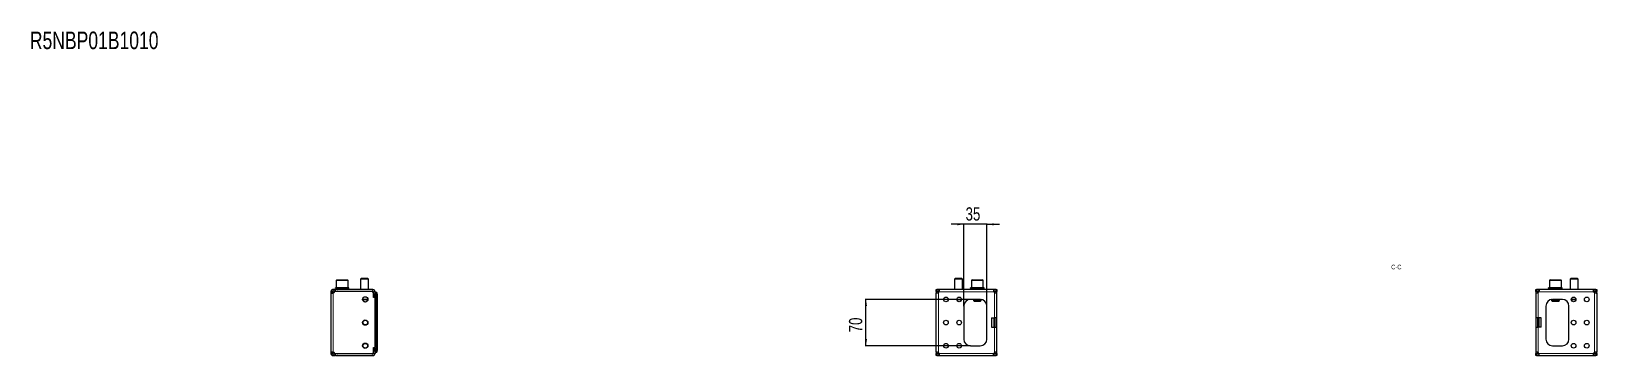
# Model space of a CAD drawing. Header units: millimetres. Extents: x -99 to 4861, y -1371 to 657.
# Drawn here: x 2491 to 4861, y 166 to 657 of the extents above; entities that cross this region are included whole.
import ezdxf

# ---------------------------------------------------------------- set-up
doc = ezdxf.new("R2010")
doc.units = ezdxf.units.MM
doc.layers.add('FORMAT', color=7, linetype='Continuous')
doc.styles.add('SLDTEXTSTYLE0', font='TXT', dxfattribs={"width": 0.75})
doc.dimstyles.new('SLDDIMSTYLE0', dxfattribs={"dimtxt": 20, "dimasz": 10, "dimexe": 0, "dimexo": 0.0625, "dimgap": 5, "dimtad": 2, "dimdec": 1, "dimrnd": 1e-09, "dimzin": 12, "dimdsep": 46, "dimtxsty": 'SLDTEXTSTYLE0', "dimsah": 1, "dimcen": 0.09, "dimadec": 0, "dimazin": 3, "dimtfac": 1, "dimtofl": 0, "dimtmove": 0, "dimatfit": 3, "dimfxl": 0, "dimfrac": 2, "dimtolj": 1, "dimtzin": 12, "dimarcsym": 0})
doc.dimstyles.new('SLDDIMSTYLE1', dxfattribs={"dimtxt": 20, "dimasz": 10, "dimexe": 0, "dimexo": 0.0625, "dimgap": 5, "dimtad": 2, "dimdec": 1, "dimrnd": 1e-09, "dimzin": 12, "dimdsep": 46, "dimtxsty": 'SLDTEXTSTYLE0', "dimsah": 1, "dimcen": 0.09, "dimadec": 0, "dimazin": 3, "dimtfac": 1, "dimtmove": 0, "dimatfit": 0, "dimfxl": 0, "dimfrac": 2, "dimtolj": 1, "dimtzin": 12, "dimarcsym": 0})

# ---------------------------------------------------------------- blocks, each defined once
blk = doc.blocks.new('_D_9')
at = {"layer": 'FORMAT'}
for p, q in [((3902.8, 365), (3883.5, 365)), ((3902.8, 241.5), (3902.8, 366)), ((3937.8, 365), (3902.8, 365)), ((3937.8, 241.5), (3937.8, 366)), ((3937.8, 365), (3957, 365))]:
    blk.add_line(p, q, dxfattribs=at)
for points in [[(3902.8, 365), (3892.8, 366.5), (3892.8, 363.4)], [(3937.8, 365), (3947.8, 363.4), (3947.8, 366.5)]]:
    blk.add_solid(points, dxfattribs=at)
at = {"layer": 'FORMAT', "insert": (3905.5, 390.7), "char_height": 20, "attachment_point": 1, "style": 'SLDTEXTSTYLE0'}
blk.add_mtext('35', dxfattribs=at)
blk = doc.blocks.new('_D_10')
at = {"layer": 'FORMAT'}
for p, q in [((3912.7, 251.5), (3753.7, 251.5)), ((3754.7, 181.5), (3754.7, 251.5)), ((3912.7, 181.5), (3753.7, 181.5))]:
    blk.add_line(p, q, dxfattribs=at)
for points in [[(3754.7, 251.5), (3753.2, 241.5), (3756.3, 241.5)], [(3754.7, 181.5), (3756.3, 191.5), (3753.2, 191.5)]]:
    blk.add_solid(points, dxfattribs=at)
at = {"layer": 'FORMAT', "insert": (3729, 201.7), "char_height": 20, "attachment_point": 1, "rotation": 90, "style": 'SLDTEXTSTYLE0'}
blk.add_mtext('70', dxfattribs=at)

msp = doc.modelspace()

# ---------------------------------------------------------------- linework, layer by layer
at = {"color": 7, "linetype": 'Continuous', "lineweight": 25}
for p, q in [((2944.82, 262.95), (2944.82, 261.73)), ((2947.32, 262.95), (2944.82, 262.95)), ((2944.82, 261.73), (2944.82, 171.18)), ((2947.32, 261.73), (2944.82, 261.73)), ((2947.32, 262.95), (2947.32, 261.73)), ((2948.32, 263.95), (2948.32, 266.45)), ((2950.73, 266.45), (2948.32, 266.45)), ((2950.73, 263.95), (2948.32, 263.95)), ((2950.72, 266.45), (2950.72, 263.95)), ((2950.72, 266.45), (2951.72, 266.45)), ((2951.72, 263.95), (2950.72, 263.95)), ((2951.57, 268.95), (2951.57, 267.95)), ((2951.57, 268.95), (2951.58, 268.95)), ((2951.57, 267.95), (2951.58, 267.95)), ((2951.58, 268.95), (2951.58, 268.7)), ((2952.37, 268.95), (2951.58, 268.95)), ((2951.58, 267.95), (2951.58, 268.2)), ((2952.37, 267.95), (2951.58, 267.95)), ((3008.32, 266.45), (2951.72, 266.45)), ((2951.72, 263.95), (3008.32, 263.95)), ((2951.75, 263.85), (3006.72, 263.85)), ((2952.37, 268.95), (2952.47, 268.95)), ((2952.37, 267.95), (2952.47, 267.95)), ((2952.47, 268.95), (2952.47, 268.7)), ((2954.61, 268.95), (2952.47, 268.95)), ((2952.47, 267.95), (2952.47, 268.2)), ((2954.61, 267.95), (2952.47, 267.95)), ((2952.82, 279.95), (2952.82, 268.95)), ((2953.82, 280.95), (2969.82, 280.95)), ((2954.61, 268.95), (2954.79, 268.95)), ((2954.61, 267.95), (2954.79, 267.95)), ((2954.79, 268.95), (2954.79, 268.7)), ((2957.95, 268.95), (2954.79, 268.95)), ((2954.79, 267.95), (2954.79, 268.2)), ((2957.95, 267.95), (2954.79, 267.95)), ((2955.82, 267.95), (2955.82, 266.45)), ((2957.95, 268.95), (2958.18, 268.95)), ((2957.95, 267.95), (2958.18, 267.95)), ((2958.18, 268.95), (2958.18, 268.7)), ((2961.87, 268.95), (2958.18, 268.95)), ((2958.18, 267.95), (2958.18, 268.2)), ((2961.87, 267.95), (2958.18, 267.95)), ((2961.87, 268.95), (2961.96, 268.95)), ((2961.87, 267.95), (2962.05, 267.95)), ((2962.05, 267.95), (2962.12, 267.95)), ((2962.09, 268.95), (2962.12, 268.95)), ((2962.12, 268.95), (2962.12, 268.7)), ((2965.79, 268.95), (2962.12, 268.95)), ((2962.12, 267.95), (2962.12, 268.2)), ((2965.79, 267.95), (2962.12, 267.95)), ((2965.79, 268.95), (2966.02, 268.95)), ((2965.79, 267.95), (2966.02, 267.95)), ((2966.02, 268.95), (2966.02, 268.7)), ((2969.11, 268.95), (2966.02, 268.95)), ((2966.02, 267.95), (2966.02, 268.2)), ((2969.11, 267.95), (2966.02, 267.95)), ((2967.82, 266.45), (2967.82, 267.95)), ((2969.11, 268.95), (2969.28, 268.95)), ((2969.11, 267.95), (2969.28, 267.95)), ((2969.28, 268.95), (2969.28, 268.7)), ((2971.31, 268.95), (2969.28, 268.95)), ((2969.28, 267.95), (2969.28, 268.2)), ((2971.31, 267.95), (2969.28, 267.95)), ((2970.82, 268.95), (2970.82, 279.95)), ((2971.31, 268.95), (2971.4, 268.95)), ((2971.31, 267.95), (2971.4, 267.95)), ((2971.4, 268.95), (2971.4, 268.7)), ((2972.07, 268.95), (2971.4, 268.95)), ((2971.4, 267.95), (2971.4, 268.2)), ((2972.07, 267.95), (2971.4, 267.95)), ((2972.07, 267.95), (2972.07, 268.95)), ((2985.57, 263.95), (2985.57, 263.85)), ((2985.86, 263.95), (2985.86, 263.85)), ((2987.55, 263.95), (2987.55, 263.85)), ((2990.9, 282.95), (2989.82, 281.88)), ((2989.82, 281.88), (2989.82, 266.45)), ((3001.82, 281.88), (2989.82, 281.88)), ((2990.5, 263.95), (2990.5, 263.85)), ((3000.75, 282.95), (2990.9, 282.95)), ((2994.26, 263.95), (2994.26, 263.85)), ((2998.25, 263.95), (2998.25, 263.85)), ((3001.82, 281.88), (3000.75, 282.95)), ((3001.82, 266.45), (3001.82, 281.88)), ((3001.88, 263.95), (3001.88, 263.85)), ((3004.58, 263.95), (3004.58, 263.85)), ((3005.95, 263.95), (3005.95, 263.85)), ((3006.07, 263.85), (3006.07, 263.95)), ((3009.22, 254.35), (3009.22, 261.35)), ((3009.32, 262.95), (3009.32, 255)), ((3011.82, 262.95), (3011.82, 255)), ((3011.82, 262.7), (3012.02, 262.7)), ((3012.02, 262.7), (3013.71, 262.25)), ((3014.82, 259.35), (3014.82, 260.8)), ((3860.75, 263.95), (3860.75, 266.45)), ((3860.75, 266.45), (3861.86, 266.45)), ((3861.86, 263.95), (3860.75, 263.95)), ((3860.75, 263.95), (3860.75, 263.85)), ((3860.75, 263.85), (3863.25, 263.85)), ((3860.75, 263.24), (3860.75, 263.85)), ((3860.75, 263.24), (3860.75, 261.18)), ((3860.75, 171.73), (3860.75, 261.18)), ((3860.75, 261.18), (3861.85, 261.18)), ((3865.58, 266.45), (3861.86, 266.45)), ((3865.58, 263.95), (3861.86, 263.95)), ((3863.25, 263.85), (3863.25, 263.24)), ((3863.25, 263.24), (3863.25, 261.42)), ((3947.92, 266.45), (3865.58, 266.45)), ((3865.58, 266.45), (3865.58, 264.24)), ((3889.83, 282.95), (3888.75, 281.88)), ((3888.75, 281.88), (3888.75, 266.45)), ((3900.75, 281.88), (3888.75, 281.88)), ((3899.68, 282.95), (3889.83, 282.95)), ((3900.75, 281.88), (3899.68, 282.95)), ((3900.75, 266.45), (3900.75, 281.88)), ((3913, 268.95), (3913, 267.95)), ((3913, 268.95), (3913.01, 268.95)), ((3913, 267.95), (3913.01, 267.95)), ((3913.01, 268.95), (3913.01, 268.7)), ((3913.84, 268.95), (3913.01, 268.95)), ((3913.01, 267.95), (3913.01, 268.2)), ((3913.84, 267.95), (3913.01, 267.95)), ((3913.84, 268.95), (3913.94, 268.95)), ((3913.84, 267.95), (3913.94, 267.95)), ((3913.94, 268.95), (3913.94, 268.7)), ((3916.11, 268.95), (3913.94, 268.95)), ((3913.94, 267.95), (3913.94, 268.2)), ((3916.11, 267.95), (3913.94, 267.95)), ((3914.25, 279.95), (3914.25, 268.95)), ((3915.25, 280.95), (3923.64, 280.95)), ((3916.11, 268.95), (3916.29, 268.95)), ((3916.11, 267.95), (3916.29, 267.95)), ((3916.29, 268.95), (3916.29, 268.7)), ((3919.46, 268.95), (3916.29, 268.95)), ((3916.29, 267.95), (3916.29, 268.2)), ((3919.46, 267.95), (3916.29, 267.95)), ((3917.25, 267.95), (3917.25, 266.45)), ((3919.46, 268.95), (3919.69, 268.95)), ((3919.46, 267.95), (3919.69, 267.95)), ((3919.69, 268.95), (3919.69, 268.7)), ((3923.39, 268.95), (3919.69, 268.95)), ((3919.69, 267.95), (3919.69, 268.2)), ((3923.39, 267.95), (3919.69, 267.95)), ((3923.39, 268.95), (3923.69, 268.95)), ((3923.39, 268.95), (3923.47, 268.95)), ((3923.39, 267.95), (3923.55, 267.95)), ((3923.55, 267.95), (3923.64, 267.95)), ((3923.6, 268.95), (3923.64, 268.95)), ((3923.64, 280.95), (3931.25, 280.95)), ((3923.64, 268.95), (3923.64, 268.7)), ((3927.31, 268.95), (3923.64, 268.95)), ((3923.64, 267.95), (3923.64, 268.2)), ((3927.31, 267.95), (3923.64, 267.95)), ((3927.31, 268.95), (3927.53, 268.95)), ((3927.31, 267.95), (3927.53, 267.95)), ((3927.53, 268.95), (3927.53, 268.7)), ((3930.6, 268.95), (3927.53, 268.95)), ((3927.53, 267.95), (3927.53, 268.2)), ((3930.6, 267.95), (3927.53, 267.95)), ((3929.25, 266.45), (3929.25, 267.95)), ((3930.6, 268.95), (3930.77, 268.95)), ((3930.6, 267.95), (3930.77, 267.95)), ((3930.77, 268.95), (3930.77, 268.7)), ((3932.78, 268.95), (3930.77, 268.95)), ((3930.77, 267.95), (3930.77, 268.2)), ((3932.78, 267.95), (3930.77, 267.95)), ((3932.25, 268.95), (3932.25, 279.95)), ((3932.78, 268.95), (3932.87, 268.95)), ((3932.78, 267.95), (3932.87, 267.95)), ((3932.87, 268.95), (3932.87, 268.7)), ((3933.5, 268.95), (3932.87, 268.95)), ((3932.87, 267.95), (3932.87, 268.2)), ((3933.5, 267.95), (3932.87, 267.95)), ((3933.5, 267.95), (3933.5, 268.95)), ((3947.92, 266.45), (3947.92, 263.95)), ((3951.64, 266.45), (3947.92, 266.45)), ((3951.64, 263.95), (3947.92, 263.95)), ((3950.25, 263.85), (3952.75, 263.85)), ((3950.25, 263.24), (3950.25, 263.85)), ((3950.25, 261.41), (3950.25, 263.24)), ((3951.64, 266.45), (3952.75, 266.45)), ((3952.75, 263.95), (3951.64, 263.95)), ((3952.75, 266.45), (3952.75, 263.95)), ((3952.75, 263.85), (3952.75, 263.95)), ((3952.75, 263.85), (3952.75, 263.24)), ((3952.75, 261.18), (3952.75, 263.24)), ((3952.75, 223.45), (3952.75, 261.18)), ((4768.75, 263.95), (4768.75, 266.45)), ((4768.75, 266.45), (4769.86, 266.45)), ((4769.86, 263.95), (4768.75, 263.95)), ((4768.75, 263.95), (4768.75, 263.85)), ((4768.75, 263.85), (4771.25, 263.85)), ((4768.75, 263.24), (4768.75, 263.85)), ((4768.75, 263.24), (4768.75, 261.18)), ((4768.75, 261.18), (4769.85, 261.18)), ((4768.75, 261.18), (4768.75, 223.45)), ((4773.58, 266.45), (4769.86, 266.45)), ((4773.58, 263.95), (4769.86, 263.95)), ((4771.25, 263.85), (4771.25, 263.24)), ((4771.25, 263.24), (4771.25, 261.42)), ((4855.92, 266.45), (4773.58, 266.45)), ((4773.58, 266.45), (4773.58, 264.24)), ((4788, 268.95), (4788, 267.95)), ((4788, 268.95), (4788.01, 268.95)), ((4788, 267.95), (4788.01, 267.95)), ((4788.01, 268.95), (4788.01, 268.7)), ((4788.84, 268.95), (4788.01, 268.95)), ((4788.01, 267.95), (4788.01, 268.2)), ((4788.84, 267.95), (4788.01, 267.95)), ((4788.84, 268.95), (4788.94, 268.95)), ((4788.84, 267.95), (4788.94, 267.95)), ((4788.94, 268.95), (4788.94, 268.7)), ((4791.11, 268.95), (4788.94, 268.95)), ((4788.94, 267.95), (4788.94, 268.2)), ((4791.11, 267.95), (4788.94, 267.95)), ((4789.25, 279.95), (4789.25, 268.95)), ((4790.25, 280.95), (4798.59, 280.95)), ((4791.11, 268.95), (4791.29, 268.95)), ((4791.11, 267.95), (4791.29, 267.95)), ((4791.29, 268.95), (4791.29, 268.7)), ((4794.47, 268.95), (4791.29, 268.95)), ((4791.29, 267.95), (4791.29, 268.2)), ((4794.47, 267.95), (4791.29, 267.95)), ((4792.25, 267.95), (4792.25, 266.45)), ((4794.47, 268.95), (4794.7, 268.95)), ((4794.47, 267.95), (4794.7, 267.95)), ((4794.7, 268.95), (4794.7, 268.7)), ((4798.4, 268.95), (4794.7, 268.95)), ((4794.7, 267.95), (4794.7, 268.2)), ((4798.4, 267.95), (4794.7, 267.95)), ((4798.4, 268.95), (4798.64, 268.95)), ((4798.4, 268.95), (4798.47, 268.95)), ((4798.4, 267.95), (4798.55, 267.95)), ((4798.55, 267.95), (4798.65, 267.95)), ((4798.59, 280.95), (4806.25, 280.95)), ((4798.6, 268.95), (4798.65, 268.95)), ((4798.65, 268.95), (4798.65, 268.7)), ((4802.31, 268.95), (4798.65, 268.95)), ((4798.65, 267.95), (4798.65, 268.2)), ((4802.31, 267.95), (4798.65, 267.95)), ((4802.31, 268.95), (4802.54, 268.95)), ((4802.31, 267.95), (4802.54, 267.95)), ((4802.54, 268.95), (4802.54, 268.7)), ((4805.6, 268.95), (4802.54, 268.95)), ((4802.54, 267.95), (4802.54, 268.2)), ((4805.6, 267.95), (4802.54, 267.95)), ((4804.25, 266.45), (4804.25, 267.95)), ((4805.6, 268.95), (4805.77, 268.95)), ((4805.6, 267.95), (4805.77, 267.95)), ((4805.77, 268.95), (4805.77, 268.7)), ((4807.78, 268.95), (4805.77, 268.95)), ((4805.77, 267.95), (4805.77, 268.2)), ((4807.78, 267.95), (4805.77, 267.95)), ((4807.25, 268.95), (4807.25, 279.95)), ((4807.78, 268.95), (4807.87, 268.95)), ((4807.78, 267.95), (4807.87, 267.95)), ((4807.87, 268.95), (4807.87, 268.7)), ((4808.5, 268.95), (4807.87, 268.95)), ((4807.87, 267.95), (4807.87, 268.2)), ((4808.5, 267.95), (4807.87, 267.95)), ((4808.5, 267.95), (4808.5, 268.95)), ((4821.83, 282.95), (4820.75, 281.88)), ((4820.75, 281.88), (4820.75, 266.45)), ((4832.75, 281.88), (4820.75, 281.88)), ((4831.68, 282.95), (4821.83, 282.95)), ((4832.75, 281.88), (4831.68, 282.95)), ((4832.75, 266.45), (4832.75, 281.88)), ((4855.92, 263.95), (4855.92, 266.45)), ((4859.64, 266.45), (4855.92, 266.45)), ((4859.64, 263.95), (4855.92, 263.95)), ((4858.25, 263.85), (4860.75, 263.85)), ((4858.25, 263.24), (4858.25, 263.85)), ((4858.25, 261.41), (4858.25, 263.24)), ((4859.64, 266.45), (4860.75, 266.45)), ((4860.75, 263.95), (4859.64, 263.95)), ((4860.75, 266.45), (4860.75, 263.95)), ((4860.75, 263.85), (4860.75, 263.95)), ((4860.75, 263.85), (4860.75, 263.24)), ((4860.75, 261.18), (4860.75, 263.24)), ((4860.75, 261.18), (4860.75, 171.73)), ((3000.79, 250.95), (2992.85, 250.95)), ((3009.22, 255.93), (3009.32, 255.72)), ((3011.82, 254.35), (3009.22, 254.35)), ((3011.82, 255), (3009.32, 255)), ((3011.82, 172.98), (3011.82, 260.43)), ((3011.82, 254.35), (3011.82, 178.55)), ((3012.02, 173.6), (3012.02, 259.81)), ((3014.82, 259.35), (3014.82, 184.91)), ((3899.22, 250.95), (3892.29, 250.95)), ((3902.75, 241.45), (3902.75, 191.45)), ((3927.75, 251.45), (3912.75, 251.45)), ((3914.42, 251.36), (3914.4, 251.36)), ((3914.42, 251.35), (3914.42, 251.36)), ((3914.52, 251.35), (3914.42, 251.35)), ((3914.52, 251.45), (3914.52, 251.35)), ((3917.78, 251.35), (3914.52, 251.35)), ((3917.25, 251.35), (3917.25, 250.03)), ((3917.25, 250.03), (3918.33, 248.95)), ((3917.25, 250.03), (3923.54, 250.03)), ((3917.78, 251.35), (3919.68, 251.35)), ((3918.33, 248.95), (3923.49, 248.95)), ((3920.23, 251.35), (3919.68, 251.35)), ((3926.27, 251.35), (3920.23, 251.35)), ((3923.49, 248.95), (3928.18, 248.95)), ((3923.54, 250.03), (3929.25, 250.03)), ((3926.83, 251.35), (3926.27, 251.35)), ((3926.83, 251.35), (3928.73, 251.35)), ((3928.18, 248.95), (3929.25, 250.03)), ((3929.16, 251.35), (3928.73, 251.35)), ((3929.25, 250.03), (3929.25, 251.34)), ((3937.75, 191.45), (3937.75, 241.45)), ((4783.75, 241.45), (4783.75, 191.45)), ((4792.25, 251.34), (4792.25, 250.03)), ((4792.25, 250.03), (4793.33, 248.95)), ((4792.25, 250.03), (4798.51, 250.03)), ((4792.78, 251.35), (4792.34, 251.35)), ((4792.78, 251.35), (4794.68, 251.35)), ((4793.33, 248.95), (4798.46, 248.95)), ((4808.75, 251.45), (4793.75, 251.45)), ((4795.23, 251.35), (4794.68, 251.35)), ((4801.27, 251.35), (4795.23, 251.35)), ((4798.46, 248.95), (4803.18, 248.95)), ((4798.51, 250.03), (4804.25, 250.03)), ((4801.83, 251.35), (4801.27, 251.35)), ((4801.83, 251.35), (4803.73, 251.35)), ((4803.18, 248.95), (4804.25, 250.03)), ((4806.98, 251.35), (4803.73, 251.35)), ((4804.25, 250.03), (4804.25, 251.35)), ((4806.98, 251.35), (4806.98, 251.45)), ((4807.08, 251.35), (4806.98, 251.35)), ((4807.1, 251.36), (4807.08, 251.36)), ((4807.08, 251.35), (4807.08, 251.36)), ((4818.75, 191.45), (4818.75, 241.45)), ((4829.22, 250.95), (4822.29, 250.95)), ((3944.75, 223.45), (3949.25, 223.45)), ((3944.75, 223.45), (3944.75, 209.45)), ((3952.75, 223.45), (3949.25, 223.45)), ((3950.25, 209.45), (3950.25, 223.45)), ((3952.75, 209.45), (3952.75, 223.45)), ((4772.25, 223.45), (4768.75, 223.45)), ((4768.75, 223.45), (4768.75, 209.45)), ((4771.25, 223.45), (4771.25, 209.45)), ((4776.75, 223.45), (4772.25, 223.45)), ((4776.75, 209.45), (4776.75, 223.45)), ((3944.75, 209.45), (3949.25, 209.45)), ((3949.25, 209.45), (3952.75, 209.45)), ((3952.75, 171.73), (3952.75, 209.45)), ((4768.75, 209.45), (4772.25, 209.45)), ((4768.75, 209.45), (4768.75, 171.73)), ((4776.75, 209.45), (4772.25, 209.45)), ((2944.82, 171.18), (2947.32, 171.18)), ((2944.82, 171.18), (2944.82, 169.95)), ((2944.82, 169.95), (2947.32, 169.95)), ((2947.32, 171.18), (2947.32, 169.95)), ((2948.32, 166.45), (2948.32, 168.95)), ((2948.32, 168.95), (2950.73, 168.95)), ((2948.32, 166.45), (2950.73, 166.45)), ((2950.72, 168.95), (2950.72, 166.45)), ((2950.72, 168.95), (2951.72, 168.95)), ((2951.72, 166.45), (2950.72, 166.45)), ((3008.32, 168.95), (2951.72, 168.95)), ((2951.72, 166.45), (3008.32, 166.45)), ((3006.72, 169.05), (2951.75, 169.05)), ((3009.22, 178.55), (3011.82, 178.55)), ((3009.22, 171.55), (3009.22, 178.55)), ((3009.22, 177.48), (3009.32, 177.69)), ((3009.32, 177.9), (3009.32, 169.95)), ((3011.82, 177.9), (3009.32, 177.9)), ((3011.82, 177.9), (3011.82, 169.95)), ((3012.02, 170.7), (3011.82, 170.7)), ((3013.71, 171.16), (3012.02, 170.7)), ((3014.82, 184.91), (3014.82, 176.7)), ((3015.02, 182.96), (3014.82, 182.96)), ((3015.02, 182.92), (3014.82, 182.92)), ((3015.02, 182.91), (3014.82, 182.91)), ((3015.02, 178.7), (3014.82, 178.7)), ((3015.02, 178.65), (3014.82, 178.65)), ((3014.82, 176.7), (3014.82, 174.06)), ((3014.82, 172.61), (3014.82, 174.06)), ((3015.02, 182.47), (3015.02, 179.14)), ((3860.75, 171.73), (3860.75, 169.67)), ((3860.75, 169.05), (3860.75, 169.67)), ((3863.25, 169.05), (3860.75, 169.05)), ((3860.75, 169.05), (3860.75, 168.95)), ((3860.75, 166.45), (3860.75, 168.95)), ((3860.75, 168.95), (3861.86, 168.95)), ((3861.86, 166.45), (3860.75, 166.45)), ((3861.86, 168.95), (3865.58, 168.95)), ((3861.86, 166.45), (3865.58, 166.45)), ((3863.25, 171.5), (3863.25, 169.67)), ((3863.25, 169.67), (3863.25, 169.05)), ((3865.58, 168.95), (3865.58, 166.45)), ((3865.58, 166.45), (3947.92, 166.45)), ((3912.75, 181.45), (3927.75, 181.45)), ((3947.92, 168.95), (3951.64, 168.95)), ((3947.92, 166.45), (3947.92, 168.67)), ((3947.92, 166.45), (3951.64, 166.45)), ((3950.25, 169.67), (3950.25, 171.48)), ((3950.25, 169.05), (3950.25, 169.67)), ((3952.75, 169.05), (3950.25, 169.05)), ((3951.64, 168.95), (3952.75, 168.95)), ((3952.75, 166.45), (3951.64, 166.45)), ((3952.75, 171.73), (3951.66, 171.73)), ((3952.75, 169.67), (3952.75, 171.73)), ((3952.75, 169.67), (3952.75, 169.05)), ((3952.75, 168.95), (3952.75, 169.05)), ((3952.75, 168.95), (3952.75, 166.45)), ((4768.75, 171.73), (4768.75, 169.67)), ((4768.75, 169.05), (4768.75, 169.67)), ((4771.25, 169.05), (4768.75, 169.05)), ((4768.75, 169.05), (4768.75, 168.95)), ((4768.75, 166.45), (4768.75, 168.95)), ((4768.75, 168.95), (4769.86, 168.95)), ((4769.86, 166.45), (4768.75, 166.45)), ((4769.86, 168.95), (4773.58, 168.95)), ((4769.86, 166.45), (4773.58, 166.45)), ((4771.25, 171.5), (4771.25, 169.67)), ((4771.25, 169.67), (4771.25, 169.05)), ((4773.58, 166.45), (4773.58, 168.95)), ((4773.58, 166.45), (4855.92, 166.45)), ((4793.75, 181.45), (4808.75, 181.45)), ((4855.92, 168.95), (4859.64, 168.95)), ((4855.92, 166.45), (4855.92, 168.67)), ((4855.92, 166.45), (4859.64, 166.45)), ((4858.25, 169.67), (4858.25, 171.48)), ((4858.25, 169.05), (4858.25, 169.67)), ((4860.75, 169.05), (4858.25, 169.05)), ((4859.64, 168.95), (4860.75, 168.95)), ((4860.75, 166.45), (4859.64, 166.45)), ((4860.75, 171.73), (4859.66, 171.73)), ((4860.75, 169.67), (4860.75, 171.73)), ((4860.75, 169.67), (4860.75, 169.05)), ((4860.75, 168.95), (4860.75, 169.05)), ((4860.75, 168.95), (4860.75, 166.45))]:
    msp.add_line(p, q, dxfattribs=at)
at = {"color": 8, "linetype": 'Continuous', "lineweight": 18}
for p, q in [((2948.32, 261.18), (2948.32, 171.73)), ((2951.72, 266.45), (2951.72, 263.95)), ((2970.82, 279.95), (2952.82, 279.95)), ((3008.32, 263.95), (3008.32, 266.45)), ((3009.32, 262.95), (3011.82, 262.95)), ((3863.25, 263.24), (3860.75, 263.24)), ((3861.86, 266.45), (3861.86, 263.95)), ((3863.25, 262.95), (3865.34, 262.95)), ((3864.25, 171.18), (3864.25, 261.73)), ((3948.17, 262.95), (3865.34, 262.95)), ((3923.69, 279.95), (3914.25, 279.95)), ((3932.25, 279.95), (3923.69, 279.95)), ((3948.17, 262.95), (3950.25, 262.95)), ((3949.25, 223.45), (3949.25, 261.73)), ((3952.75, 263.24), (3950.25, 263.24)), ((3951.64, 263.95), (3951.64, 266.45)), ((4771.25, 263.24), (4768.75, 263.24)), ((4769.86, 266.45), (4769.86, 263.95)), ((4771.25, 262.95), (4773.34, 262.95)), ((4772.25, 261.73), (4772.25, 223.45)), ((4773.34, 262.95), (4856.17, 262.95)), ((4798.64, 279.95), (4789.25, 279.95)), ((4807.25, 279.95), (4798.64, 279.95)), ((4856.17, 262.95), (4858.25, 262.95)), ((4857.25, 261.73), (4857.25, 171.18)), ((4860.75, 263.24), (4858.25, 263.24)), ((4859.64, 263.95), (4859.64, 266.45)), ((2992.85, 251.95), (3000.79, 251.95)), ((3011.63, 254.35), (3011.63, 255)), ((3013.71, 259.35), (3012.02, 259.81)), ((3013.71, 174.06), (3013.71, 259.35)), ((3014.82, 259.35), (3013.71, 259.35)), ((3892.29, 251.95), (3899.22, 251.95)), ((3919.68, 251.45), (3919.68, 251.35)), ((3920.23, 251.45), (3920.23, 251.35)), ((3926.27, 251.45), (3926.27, 251.35)), ((3926.83, 251.45), (3926.83, 251.35)), ((4794.68, 251.45), (4794.68, 251.35)), ((4795.23, 251.45), (4795.23, 251.35)), ((4801.27, 251.45), (4801.27, 251.35)), ((4801.83, 251.45), (4801.83, 251.35)), ((4822.29, 251.95), (4829.22, 251.95)), ((3948.06, 209.45), (3948.06, 223.45)), ((3948.26, 223.45), (3948.26, 209.45)), ((3948.36, 209.45), (3948.36, 223.45)), ((3948.56, 223.45), (3948.56, 209.45)), ((3949.44, 209.45), (3949.44, 223.45)), ((3949.64, 223.45), (3949.64, 209.45)), ((3949.75, 209.45), (3949.75, 223.45)), ((3949.95, 223.45), (3949.95, 209.45)), ((4771.56, 209.45), (4771.56, 223.45)), ((4771.76, 223.45), (4771.76, 209.45)), ((4771.86, 209.45), (4771.86, 223.45)), ((4772.06, 223.45), (4772.06, 209.45)), ((4772.94, 209.45), (4772.94, 223.45)), ((4773.14, 223.45), (4773.14, 209.45)), ((4773.25, 209.45), (4773.25, 223.45)), ((4773.45, 223.45), (4773.45, 209.45)), ((3949.25, 171.18), (3949.25, 209.45)), ((4772.25, 209.45), (4772.25, 171.18)), ((2951.72, 168.95), (2951.72, 166.45)), ((3008.32, 168.95), (3008.32, 166.45)), ((3009.32, 169.95), (3011.82, 169.95)), ((3011.63, 177.9), (3011.63, 178.55)), ((3012.02, 173.6), (3013.71, 174.06)), ((3013.71, 174.06), (3014.82, 174.06)), ((3015.02, 182.47), (3014.82, 182.47)), ((3015.02, 179.14), (3014.82, 179.14)), ((3860.75, 169.67), (3863.25, 169.67)), ((3861.86, 168.95), (3861.86, 166.45)), ((3865.34, 169.95), (3863.25, 169.95)), ((3948.17, 169.95), (3865.34, 169.95)), ((3950.25, 169.95), (3948.17, 169.95)), ((3950.25, 169.67), (3952.75, 169.67)), ((3951.64, 166.45), (3951.64, 168.95)), ((4768.75, 169.67), (4771.25, 169.67)), ((4769.86, 168.95), (4769.86, 166.45)), ((4773.34, 169.95), (4771.25, 169.95)), ((4773.34, 169.95), (4856.17, 169.95)), ((4858.25, 169.95), (4856.17, 169.95)), ((4858.25, 169.67), (4860.75, 169.67)), ((4859.64, 166.45), (4859.64, 168.95))]:
    msp.add_line(p, q, dxfattribs=at)
at = {"color": 7, "linetype": 'Continuous', "lineweight": 25}
for centre, radius in [((2996.82, 251.45), 4), ((3875.75, 251.45), 3.5), ((3895.75, 251.45), 3.5), ((4825.75, 251.45), 3.5), ((4845.75, 251.45), 3.5), ((2996.82, 216.45), 4), ((2996.82, 216.45), 3.5), ((3875.75, 216.45), 3.5), ((3895.75, 216.45), 3.5), ((4825.75, 216.45), 3.5), ((4845.75, 216.45), 3.5), ((2996.82, 181.45), 4), ((2996.82, 181.45), 3.5), ((3875.75, 181.45), 3.5), ((3895.75, 181.45), 3.5), ((4825.75, 181.45), 3.5), ((4845.75, 181.45), 3.5)]:
    msp.add_circle(centre, radius, dxfattribs=at)
for centre, radius, start, end in [((2947.6, 264.6), 3.5, 281.89481, 337.11462), ((2951.75, 262.85), 1, 90, 157.11462), ((2953.82, 279.95), 1, 90, 180), ((2954.47, 263.6), 0.35, 45.58469, 90), ((2969.17, 263.6), 0.35, 90, 134.41531), ((2969.82, 279.95), 1, 0, 90), ((3006.72, 261.35), 2.5, 360, 90), ((3008.32, 262.95), 3.5, 0, 90), ((3008.32, 262.95), 1, 0, 90), ((3013.32, 260.8), 1.5, 0, 75), ((3862.25, 264.6), 3.5, 304.8499, 331.87293), ((3915.25, 279.95), 1, 90, 180), ((3931.25, 279.95), 1, 0, 90), ((3951.25, 264.6), 3.5, 208.12707, 235.1501), ((4770.25, 264.6), 3.5, 304.8499, 331.87293), ((4790.25, 279.95), 1, 90, 180), ((4806.25, 279.95), 1, 0, 90), ((4859.25, 264.6), 3.5, 208.12707, 235.1501), ((2996.82, 251.45), 3.5, 188.21321, 351.78679), ((3912.75, 241.45), 10, 90, 180), ((3927.75, 241.45), 10, 0, 90), ((4793.75, 241.45), 10, 90, 180), ((4808.75, 241.45), 10, 0, 90), ((3912.75, 191.45), 10, 180, 270), ((3927.75, 191.45), 10, 270, 0), ((4793.75, 191.45), 10, 180, 270), ((4808.75, 191.45), 10, 270, 0), ((2947.6, 168.3), 3.5, 22.88538, 78.10519), ((2951.75, 170.05), 1, 202.88538, 270), ((2954.47, 169.3), 0.35, 270, 314.41531), ((2969.17, 169.3), 0.35, 225.58469, 270), ((3006.72, 171.55), 2.5, 270, 0), ((3008.32, 169.95), 1, 270, 360), ((3008.32, 169.95), 3.5, 270, 360), ((3013.32, 172.61), 1.5, 285, 0), ((3862.25, 168.3), 3.5, 28.12707, 55.1501), ((3951.25, 168.3), 3.5, 124.8499, 151.87293), ((4770.25, 168.3), 3.5, 28.12707, 55.1501), ((4859.25, 168.3), 3.5, 124.8499, 151.87293)]:
    msp.add_arc(centre, radius, start, end, dxfattribs=at)
at = {"color": 8, "linetype": 'Continuous', "lineweight": 18}
for centre, major_axis, start_param, end_param in [((3013.32, 259.25), (0.38, 3), 4.762686, 6.2664448), ((3013.32, 174.16), (-0.38, 3), 3.1583332, 4.662092)]:
    msp.add_ellipse(centre, major_axis=major_axis, ratio=0.1230384, start_param=start_param, end_param=end_param, dxfattribs=at)
at = {"color": 7, "linetype": 'Continuous', "lineweight": 25}
for centre, major_axis, start_param, end_param in [((3000.43, 262.7), (11.57, -3.1), 0.0670375, 0.2530722), ((3000.43, 170.7), (11.57, 3.1), 6.0301131, 6.2161478)]:
    msp.add_ellipse(centre, major_axis=major_axis, ratio=0.2505628, start_param=start_param, end_param=end_param, dxfattribs=at)
for points, knots in [([(2948.32, 266.45), (2948.03, 266.43), (2947.48, 266.39), (2946.57, 266.04), (2945.69, 265.37), (2944.97, 264.26), (2944.87, 263.4), (2944.82, 262.95)], [0, 0, 0, 0, 0.16069, 0.3013121, 0.5219513, 0.7535732, 1, 1, 1, 1]), ([(2944.82, 261.73), (2944.87, 261.61), (2944.96, 261.39), (2945.53, 261.2), (2946.13, 261.13), (2946.76, 261.11), (2947.51, 261.12), (2948.05, 261.16), (2948.32, 261.18)], [0, 0, 0, 0, 0.2541487, 0.4482127, 0.5749082, 0.7088724, 0.8504677, 1, 1, 1, 1]), ([(2948.32, 263.95), (2948.24, 263.95), (2948.08, 263.94), (2947.87, 263.86), (2947.71, 263.75), (2947.58, 263.63), (2947.47, 263.49), (2947.35, 263.26), (2947.33, 263.08), (2947.32, 262.95)], [0, 0, 0, 0, 0.1567865, 0.2908092, 0.4035006, 0.4972984, 0.6071328, 0.7261813, 1, 1, 1, 1]), ([(2947.32, 261.73), (2947.34, 261.61), (2947.36, 261.41), (2947.51, 261.2), (2947.64, 261.16), (2947.69, 261.14)], [0, 0, 0, 0, 0.4882324, 0.8197059, 1, 1, 1, 1]), ([(2951.58, 268.7), (2951.58, 268.75), (2951.57, 268.81), (2951.57, 268.89), (2951.57, 268.93), (2951.57, 268.95)], [0, 0, 0, 0, 0.4999808, 0.7499881, 1, 1, 1, 1]), ([(2951.57, 267.95), (2951.57, 267.98), (2951.57, 268.02), (2951.57, 268.1), (2951.58, 268.16), (2951.58, 268.2)], [0, 0, 0, 0, 0.2501401, 0.5002802, 1, 1, 1, 1]), ([(2952.47, 268.7), (2952.45, 268.75), (2952.43, 268.81), (2952.4, 268.89), (2952.38, 268.93), (2952.37, 268.95)], [0, 0, 0, 0, 0.4999808, 0.7499881, 1, 1, 1, 1]), ([(2952.37, 267.95), (2952.38, 267.98), (2952.4, 268.02), (2952.43, 268.1), (2952.45, 268.16), (2952.47, 268.2)], [0, 0, 0, 0, 0.25014008, 0.50028016, 1, 1, 1, 1]), ([(2954.79, 268.7), (2954.76, 268.75), (2954.72, 268.81), (2954.66, 268.89), (2954.63, 268.93), (2954.61, 268.95)], [0, 0, 0, 0, 0.4999808, 0.7499881, 1, 1, 1, 1]), ([(2954.61, 267.95), (2954.63, 267.98), (2954.66, 268.02), (2954.72, 268.1), (2954.76, 268.16), (2954.79, 268.2)], [0, 0, 0, 0, 0.2501401, 0.5002802, 1, 1, 1, 1]), ([(2958.18, 268.7), (2958.14, 268.75), (2958.08, 268.81), (2958.01, 268.89), (2957.97, 268.93), (2957.95, 268.95)], [0, 0, 0, 0, 0.4999808, 0.7499881, 1, 1, 1, 1]), ([(2957.95, 267.95), (2957.97, 267.98), (2958.01, 268.02), (2958.08, 268.1), (2958.14, 268.16), (2958.18, 268.2)], [0, 0, 0, 0, 0.2501401, 0.5002802, 1, 1, 1, 1]), ([(2962.12, 268.7), (2962.08, 268.75), (2962.02, 268.81), (2961.94, 268.89), (2961.89, 268.93), (2961.87, 268.95)], [0, 0, 0, 0, 0.49998083, 0.7499881, 1, 1, 1, 1]), ([(2961.87, 267.95), (2961.89, 267.98), (2961.94, 268.02), (2962.02, 268.1), (2962.08, 268.16), (2962.12, 268.2)], [0, 0, 0, 0, 0.2501401, 0.5002802, 1, 1, 1, 1]), ([(2962.12, 268.7), (2962.11, 268.78), (2962.09, 268.91), (2962.06, 268.94), (2962.05, 268.95)], [0, 0, 0, 0, 0.5617942, 1, 1, 1, 1]), ([(2962.12, 268.2), (2962.11, 268.13), (2962.09, 268), (2962.06, 267.97), (2962.05, 267.95)], [0, 0, 0, 0, 0.5617942, 1, 1, 1, 1]), ([(2966.02, 268.7), (2965.98, 268.75), (2965.93, 268.81), (2965.85, 268.89), (2965.81, 268.93), (2965.79, 268.95)], [0, 0, 0, 0, 0.4999808, 0.7499881, 1, 1, 1, 1]), ([(2965.79, 267.95), (2965.81, 267.98), (2965.85, 268.02), (2965.93, 268.1), (2965.98, 268.16), (2966.02, 268.2)], [0, 0, 0, 0, 0.2501401, 0.5002802, 1, 1, 1, 1]), ([(2969.28, 268.7), (2969.25, 268.75), (2969.21, 268.81), (2969.15, 268.89), (2969.12, 268.93), (2969.11, 268.95)], [0, 0, 0, 0, 0.49998083, 0.7499881, 1, 1, 1, 1]), ([(2969.11, 267.95), (2969.12, 267.98), (2969.15, 268.02), (2969.21, 268.1), (2969.25, 268.16), (2969.28, 268.2)], [0, 0, 0, 0, 0.25014008, 0.50028016, 1, 1, 1, 1]), ([(2971.4, 268.7), (2971.39, 268.75), (2971.37, 268.81), (2971.33, 268.89), (2971.32, 268.93), (2971.31, 268.95)], [0, 0, 0, 0, 0.49998083, 0.7499881, 1, 1, 1, 1]), ([(2971.31, 267.95), (2971.32, 267.98), (2971.33, 268.02), (2971.37, 268.1), (2971.39, 268.16), (2971.4, 268.2)], [0, 0, 0, 0, 0.2501401, 0.5002802, 1, 1, 1, 1]), ([(2985.83, 263.85), (2985.83, 263.87), (2985.82, 263.9), (2985.81, 263.93), (2985.81, 263.95)], [0, 0, 0, 0, 0.374848, 1, 1, 1, 1]), ([(2987.46, 263.85), (2987.46, 263.87), (2987.44, 263.9), (2987.42, 263.93), (2987.41, 263.95)], [0, 0, 0, 0, 0.374848, 1, 1, 1, 1]), ([(2990.37, 263.85), (2990.36, 263.87), (2990.33, 263.9), (2990.3, 263.93), (2990.29, 263.95)], [0, 0, 0, 0, 0.374848, 1, 1, 1, 1]), ([(2994.11, 263.85), (2994.1, 263.87), (2994.06, 263.9), (2994.03, 263.93), (2994.01, 263.95)], [0, 0, 0, 0, 0.374848, 1, 1, 1, 1]), ([(2998.11, 263.85), (2998.09, 263.87), (2998.06, 263.9), (2998.03, 263.93), (2998.01, 263.95)], [0, 0, 0, 0, 0.374848, 1, 1, 1, 1]), ([(3001.76, 263.85), (3001.75, 263.87), (3001.72, 263.9), (3001.69, 263.93), (3001.67, 263.95)], [0, 0, 0, 0, 0.37484796, 1, 1, 1, 1]), ([(3004.5, 263.85), (3004.5, 263.87), (3004.48, 263.9), (3004.46, 263.93), (3004.45, 263.95)], [0, 0, 0, 0, 0.374848, 1, 1, 1, 1]), ([(3005.93, 263.85), (3005.93, 263.87), (3005.92, 263.9), (3005.91, 263.93), (3005.91, 263.95)], [0, 0, 0, 0, 0.374848, 1, 1, 1, 1]), ([(3860.75, 261.18), (3860.78, 261.17), (3860.82, 261.14), (3861.22, 261.12), (3861.94, 261.16), (3863.03, 261.38), (3863.84, 261.61), (3864.25, 261.73)], [0, 0, 0, 0, 0.1708405, 0.3192172, 0.5481031, 0.7678223, 1, 1, 1, 1]), ([(3865.34, 262.95), (3865.39, 263.22), (3865.49, 263.71), (3865.64, 264.53), (3865.74, 265.24), (3865.76, 265.8), (3865.74, 266.16), (3865.68, 266.41), (3865.62, 266.44), (3865.58, 266.45)], [0, 0, 0, 0, 0.14406669, 0.27127561, 0.47490748, 0.59799737, 0.72633757, 0.86024541, 1, 1, 1, 1]), ([(3913.01, 268.7), (3913.01, 268.75), (3913.01, 268.81), (3913, 268.89), (3913, 268.93), (3913, 268.95)], [0, 0, 0, 0, 0.4999808, 0.7499881, 1, 1, 1, 1]), ([(3913, 267.95), (3913, 267.98), (3913, 268.02), (3913.01, 268.1), (3913.01, 268.16), (3913.01, 268.2)], [0, 0, 0, 0, 0.2501401, 0.5002802, 1, 1, 1, 1]), ([(3913.94, 268.7), (3913.92, 268.75), (3913.9, 268.81), (3913.86, 268.89), (3913.85, 268.93), (3913.84, 268.95)], [0, 0, 0, 0, 0.4999808, 0.7499881, 1, 1, 1, 1]), ([(3913.84, 267.95), (3913.85, 267.98), (3913.86, 268.02), (3913.9, 268.1), (3913.92, 268.16), (3913.94, 268.2)], [0, 0, 0, 0, 0.25014008, 0.50028016, 1, 1, 1, 1]), ([(3916.29, 268.7), (3916.26, 268.75), (3916.21, 268.81), (3916.15, 268.89), (3916.12, 268.93), (3916.11, 268.95)], [0, 0, 0, 0, 0.4999808, 0.7499881, 1, 1, 1, 1]), ([(3916.11, 267.95), (3916.12, 267.98), (3916.15, 268.02), (3916.21, 268.1), (3916.26, 268.16), (3916.29, 268.2)], [0, 0, 0, 0, 0.2501401, 0.5002802, 1, 1, 1, 1]), ([(3919.69, 268.7), (3919.66, 268.75), (3919.6, 268.81), (3919.52, 268.89), (3919.48, 268.93), (3919.46, 268.95)], [0, 0, 0, 0, 0.4999808, 0.7499881, 1, 1, 1, 1]), ([(3919.46, 267.95), (3919.48, 267.98), (3919.52, 268.02), (3919.6, 268.1), (3919.66, 268.16), (3919.69, 268.2)], [0, 0, 0, 0, 0.2501401, 0.5002802, 1, 1, 1, 1]), ([(3923.64, 268.7), (3923.6, 268.75), (3923.54, 268.81), (3923.46, 268.89), (3923.41, 268.93), (3923.39, 268.95)], [0, 0, 0, 0, 0.4999808, 0.7499881, 1, 1, 1, 1]), ([(3923.39, 267.95), (3923.41, 267.98), (3923.46, 268.02), (3923.54, 268.1), (3923.6, 268.16), (3923.64, 268.2)], [0, 0, 0, 0, 0.2501401, 0.5002802, 1, 1, 1, 1]), ([(3923.64, 268.7), (3923.63, 268.78), (3923.59, 268.91), (3923.56, 268.94), (3923.55, 268.95)], [0, 0, 0, 0, 0.5617942, 1, 1, 1, 1]), ([(3923.64, 268.2), (3923.63, 268.13), (3923.59, 268), (3923.56, 267.97), (3923.55, 267.95)], [0, 0, 0, 0, 0.5617942, 1, 1, 1, 1]), ([(3927.53, 268.7), (3927.5, 268.75), (3927.44, 268.81), (3927.36, 268.89), (3927.32, 268.93), (3927.31, 268.95)], [0, 0, 0, 0, 0.4999808, 0.7499881, 1, 1, 1, 1]), ([(3927.31, 267.95), (3927.32, 267.98), (3927.36, 268.02), (3927.44, 268.1), (3927.5, 268.16), (3927.53, 268.2)], [0, 0, 0, 0, 0.2501401, 0.5002802, 1, 1, 1, 1]), ([(3930.77, 268.7), (3930.74, 268.75), (3930.7, 268.81), (3930.64, 268.89), (3930.61, 268.93), (3930.6, 268.95)], [0, 0, 0, 0, 0.4999808, 0.7499881, 1, 1, 1, 1]), ([(3930.6, 267.95), (3930.61, 267.98), (3930.64, 268.02), (3930.7, 268.1), (3930.74, 268.16), (3930.77, 268.2)], [0, 0, 0, 0, 0.2501401, 0.5002802, 1, 1, 1, 1]), ([(3932.87, 268.7), (3932.85, 268.75), (3932.83, 268.81), (3932.8, 268.89), (3932.78, 268.93), (3932.78, 268.95)], [0, 0, 0, 0, 0.4999808, 0.7499881, 1, 1, 1, 1]), ([(3932.78, 267.95), (3932.78, 267.98), (3932.8, 268.02), (3932.83, 268.1), (3932.85, 268.16), (3932.87, 268.2)], [0, 0, 0, 0, 0.25014008, 0.50028016, 1, 1, 1, 1]), ([(3947.92, 266.45), (3947.89, 266.43), (3947.83, 266.39), (3947.77, 266.04), (3947.74, 265.37), (3947.88, 264.26), (3948.07, 263.4), (3948.17, 262.95)], [0, 0, 0, 0, 0.16069, 0.3013121, 0.5219513, 0.7535732, 1, 1, 1, 1]), ([(3949.25, 261.73), (3949.71, 261.61), (3950.51, 261.39), (3951.42, 261.2), (3952.02, 261.13), (3952.42, 261.11), (3952.7, 261.12), (3952.73, 261.16), (3952.75, 261.18)], [0, 0, 0, 0, 0.2541487, 0.4482127, 0.5749082, 0.7088724, 0.8504677, 1, 1, 1, 1]), ([(4768.75, 261.18), (4768.78, 261.17), (4768.82, 261.14), (4769.22, 261.12), (4769.94, 261.16), (4771.03, 261.38), (4771.84, 261.61), (4772.25, 261.73)], [0, 0, 0, 0, 0.1708405, 0.3192172, 0.5481031, 0.7678223, 1, 1, 1, 1]), ([(4773.34, 262.95), (4773.39, 263.22), (4773.49, 263.71), (4773.64, 264.53), (4773.74, 265.24), (4773.76, 265.8), (4773.74, 266.16), (4773.68, 266.41), (4773.62, 266.44), (4773.58, 266.45)], [0, 0, 0, 0, 0.14406669, 0.27127561, 0.47490748, 0.59799737, 0.72633757, 0.86024541, 1, 1, 1, 1]), ([(4788.01, 268.7), (4788.01, 268.75), (4788.01, 268.81), (4788.01, 268.89), (4788, 268.93), (4788, 268.95)], [0, 0, 0, 0, 0.4999808, 0.7499881, 1, 1, 1, 1]), ([(4788, 267.95), (4788, 267.98), (4788.01, 268.02), (4788.01, 268.1), (4788.01, 268.16), (4788.01, 268.2)], [0, 0, 0, 0, 0.2501401, 0.5002802, 1, 1, 1, 1]), ([(4788.94, 268.7), (4788.92, 268.75), (4788.9, 268.81), (4788.86, 268.89), (4788.85, 268.93), (4788.84, 268.95)], [0, 0, 0, 0, 0.4999808, 0.7499881, 1, 1, 1, 1]), ([(4788.84, 267.95), (4788.85, 267.98), (4788.86, 268.02), (4788.9, 268.1), (4788.92, 268.16), (4788.94, 268.2)], [0, 0, 0, 0, 0.2501401, 0.5002802, 1, 1, 1, 1]), ([(4791.29, 268.7), (4791.26, 268.75), (4791.21, 268.81), (4791.15, 268.89), (4791.12, 268.93), (4791.11, 268.95)], [0, 0, 0, 0, 0.49998083, 0.7499881, 1, 1, 1, 1]), ([(4791.11, 267.95), (4791.12, 267.98), (4791.15, 268.02), (4791.21, 268.1), (4791.26, 268.16), (4791.29, 268.2)], [0, 0, 0, 0, 0.2501401, 0.5002802, 1, 1, 1, 1]), ([(4794.7, 268.7), (4794.66, 268.75), (4794.6, 268.81), (4794.52, 268.89), (4794.48, 268.93), (4794.47, 268.95)], [0, 0, 0, 0, 0.4999808, 0.7499881, 1, 1, 1, 1]), ([(4794.47, 267.95), (4794.48, 267.98), (4794.52, 268.02), (4794.6, 268.1), (4794.66, 268.16), (4794.7, 268.2)], [0, 0, 0, 0, 0.25014008, 0.50028016, 1, 1, 1, 1]), ([(4798.65, 268.7), (4798.61, 268.75), (4798.54, 268.81), (4798.46, 268.89), (4798.42, 268.93), (4798.4, 268.95)], [0, 0, 0, 0, 0.4999808, 0.7499881, 1, 1, 1, 1]), ([(4798.4, 267.95), (4798.42, 267.98), (4798.46, 268.02), (4798.54, 268.1), (4798.61, 268.16), (4798.65, 268.2)], [0, 0, 0, 0, 0.2501401, 0.5002802, 1, 1, 1, 1]), ([(4798.65, 268.7), (4798.63, 268.78), (4798.6, 268.91), (4798.57, 268.94), (4798.55, 268.95)], [0, 0, 0, 0, 0.5617942, 1, 1, 1, 1]), ([(4798.65, 268.2), (4798.63, 268.13), (4798.6, 268), (4798.57, 267.97), (4798.55, 267.95)], [0, 0, 0, 0, 0.5617942, 1, 1, 1, 1]), ([(4802.54, 268.7), (4802.5, 268.75), (4802.44, 268.81), (4802.37, 268.89), (4802.33, 268.93), (4802.31, 268.95)], [0, 0, 0, 0, 0.4999808, 0.7499881, 1, 1, 1, 1]), ([(4802.31, 267.95), (4802.33, 267.98), (4802.37, 268.02), (4802.44, 268.1), (4802.5, 268.16), (4802.54, 268.2)], [0, 0, 0, 0, 0.25014008, 0.50028016, 1, 1, 1, 1]), ([(4805.77, 268.7), (4805.75, 268.75), (4805.7, 268.81), (4805.65, 268.89), (4805.62, 268.93), (4805.6, 268.95)], [0, 0, 0, 0, 0.4999808, 0.7499881, 1, 1, 1, 1]), ([(4805.6, 267.95), (4805.62, 267.98), (4805.65, 268.02), (4805.7, 268.1), (4805.75, 268.16), (4805.77, 268.2)], [0, 0, 0, 0, 0.2501401, 0.5002802, 1, 1, 1, 1]), ([(4807.87, 268.7), (4807.85, 268.75), (4807.83, 268.81), (4807.8, 268.89), (4807.79, 268.93), (4807.78, 268.95)], [0, 0, 0, 0, 0.49998083, 0.7499881, 1, 1, 1, 1]), ([(4807.78, 267.95), (4807.79, 267.98), (4807.8, 268.02), (4807.83, 268.1), (4807.85, 268.16), (4807.87, 268.2)], [0, 0, 0, 0, 0.2501401, 0.5002802, 1, 1, 1, 1]), ([(4855.92, 266.45), (4855.89, 266.43), (4855.83, 266.39), (4855.77, 266.04), (4855.74, 265.37), (4855.88, 264.26), (4856.07, 263.4), (4856.17, 262.95)], [0, 0, 0, 0, 0.16069, 0.3013121, 0.5219513, 0.7535732, 1, 1, 1, 1]), ([(4857.25, 261.73), (4857.71, 261.61), (4858.51, 261.39), (4859.42, 261.2), (4860.02, 261.13), (4860.42, 261.11), (4860.7, 261.12), (4860.73, 261.16), (4860.75, 261.18)], [0, 0, 0, 0, 0.2541487, 0.4482127, 0.5749082, 0.7088724, 0.8504677, 1, 1, 1, 1]), ([(3914.4, 251.36), (3914.36, 251.36), (3914.28, 251.36), (3914.14, 251.4), (3914.07, 251.44), (3914.05, 251.45)], [0, 0, 0, 0, 0.4181065, 0.8377329, 1, 1, 1, 1]), ([(3917.78, 251.35), (3917.71, 251.36), (3917.59, 251.36), (3917.53, 251.43), (3917.5, 251.45)], [0, 0, 0, 0, 0.594904, 1, 1, 1, 1]), ([(4804.01, 251.45), (4803.99, 251.43), (4803.93, 251.37), (4803.83, 251.36), (4803.75, 251.36), (4803.73, 251.35)], [0, 0, 0, 0, 0.3199575, 0.8240598, 1, 1, 1, 1]), ([(4807.46, 251.45), (4807.42, 251.43), (4807.32, 251.38), (4807.19, 251.36), (4807.13, 251.36), (4807.1, 251.36)], [0, 0, 0, 0, 0.34226, 0.7273166, 1, 1, 1, 1]), ([(2948.32, 171.73), (2948.01, 171.74), (2947.42, 171.77), (2946.47, 171.79), (2945.6, 171.75), (2944.95, 171.53), (2944.86, 171.3), (2944.82, 171.18)], [0, 0, 0, 0, 0.17084045, 0.31921717, 0.54810308, 0.76782229, 1, 1, 1, 1]), ([(2944.82, 169.95), (2944.84, 169.69), (2944.87, 169.2), (2945.15, 168.38), (2945.62, 167.67), (2946.24, 167.11), (2946.86, 166.75), (2947.57, 166.5), (2948.07, 166.47), (2948.32, 166.45)], [0, 0, 0, 0, 0.14406669, 0.27127561, 0.47490748, 0.59799737, 0.72633757, 0.86024541, 1, 1, 1, 1]), ([(2947.84, 171.78), (2947.78, 171.78), (2947.68, 171.77), (2947.55, 171.72), (2947.45, 171.63), (2947.35, 171.47), (2947.33, 171.3), (2947.32, 171.18)], [0, 0, 0, 0, 0.1587621, 0.29361, 0.4448203, 0.6115585, 1, 1, 1, 1]), ([(2947.32, 169.95), (2947.34, 169.82), (2947.36, 169.63), (2947.48, 169.4), (2947.59, 169.27), (2947.73, 169.14), (2947.91, 169.04), (2948.11, 168.97), (2948.25, 168.96), (2948.32, 168.95)], [0, 0, 0, 0, 0.29410257, 0.40637345, 0.49701393, 0.61185306, 0.73169113, 0.86010099, 1, 1, 1, 1]), ([(3015.02, 182.91), (3015.02, 182.9), (3015.02, 182.88), (3015.02, 182.76), (3015.02, 182.62), (3015.02, 182.52), (3015.02, 182.47)], [0, 0, 0, 0, 0.2813032, 0.555629, 0.7738783, 1, 1, 1, 1]), ([(3015.02, 179.14), (3015.02, 179.08), (3015.02, 178.95), (3015.02, 178.81), (3015.02, 178.72), (3015.02, 178.71), (3015.02, 178.7)], [0, 0, 0, 0, 0.285197, 0.5604282, 0.7770436, 1, 1, 1, 1]), ([(3864.25, 171.18), (3863.8, 171.3), (3862.99, 171.52), (3862.08, 171.71), (3861.49, 171.78), (3861.09, 171.8), (3860.81, 171.79), (3860.77, 171.75), (3860.75, 171.73)], [0, 0, 0, 0, 0.2541487, 0.4482127, 0.5749082, 0.7088724, 0.8504677, 1, 1, 1, 1]), ([(3865.58, 166.45), (3865.62, 166.48), (3865.67, 166.52), (3865.74, 166.87), (3865.76, 167.54), (3865.63, 168.65), (3865.44, 169.51), (3865.34, 169.95)], [0, 0, 0, 0, 0.16069, 0.3013121, 0.5219513, 0.7535732, 1, 1, 1, 1]), ([(3948.17, 169.95), (3948.11, 169.69), (3948.01, 169.2), (3947.87, 168.38), (3947.76, 167.67), (3947.75, 167.11), (3947.77, 166.75), (3947.82, 166.5), (3947.89, 166.47), (3947.92, 166.45)], [0, 0, 0, 0, 0.14406669, 0.27127561, 0.47490748, 0.59799737, 0.72633757, 0.86024541, 1, 1, 1, 1]), ([(3952.75, 171.73), (3952.73, 171.74), (3952.68, 171.77), (3952.28, 171.79), (3951.57, 171.75), (3950.47, 171.53), (3949.67, 171.3), (3949.25, 171.18)], [0, 0, 0, 0, 0.1708405, 0.3192172, 0.5481031, 0.7678223, 1, 1, 1, 1]), ([(4772.25, 171.18), (4771.8, 171.3), (4770.99, 171.52), (4770.08, 171.71), (4769.49, 171.78), (4769.09, 171.8), (4768.81, 171.79), (4768.77, 171.75), (4768.75, 171.73)], [0, 0, 0, 0, 0.2541487, 0.4482127, 0.5749082, 0.7088724, 0.8504677, 1, 1, 1, 1]), ([(4773.58, 166.45), (4773.62, 166.48), (4773.67, 166.52), (4773.74, 166.87), (4773.76, 167.54), (4773.63, 168.65), (4773.44, 169.51), (4773.34, 169.95)], [0, 0, 0, 0, 0.16069, 0.3013121, 0.5219513, 0.7535732, 1, 1, 1, 1]), ([(4856.17, 169.95), (4856.11, 169.69), (4856.01, 169.2), (4855.87, 168.38), (4855.76, 167.67), (4855.75, 167.11), (4855.77, 166.75), (4855.82, 166.5), (4855.89, 166.47), (4855.92, 166.45)], [0, 0, 0, 0, 0.14406669, 0.27127561, 0.47490748, 0.59799737, 0.72633757, 0.86024541, 1, 1, 1, 1]), ([(4860.75, 171.73), (4860.73, 171.74), (4860.68, 171.77), (4860.28, 171.79), (4859.57, 171.75), (4858.47, 171.53), (4857.67, 171.3), (4857.25, 171.18)], [0, 0, 0, 0, 0.1708405, 0.3192172, 0.5481031, 0.7678223, 1, 1, 1, 1])]:
    msp.add_open_spline(points, degree=3, knots=knots, dxfattribs=at)

# ---------------------------------------------------------------- texts
at = {"layer": 'FORMAT', "style": 'SLDTEXTSTYLE0'}
for s, insert, char_height, attachment_point in [('R5NBP01B1010', (2489.17, 656.27), 26.4583, 1), ('C-C', (4557.48, 303.96), 7, 2)]:
    msp.add_mtext(s, dxfattribs=dict(at, insert=insert, char_height=char_height, attachment_point=attachment_point))

# ---------------------------------------------------------------- dimensions: what is measured, and where the dimension line sits
at = {"layer": 'FORMAT'}
dim = msp.add_linear_dim(base=(3902.75, 364.95), p1=(3937.75, 241.45), p2=(3902.75, 241.45), dimstyle='SLDDIMSTYLE1', dxfattribs=at)
dim.commit()
dim.dimension.update_dxf_attribs({"geometry": '_D_9', "text_midpoint": (3920.25, 364.95), "dimtype": 160})
dim = msp.add_linear_dim(base=(3754.75, 251.45), p1=(3912.75, 181.45), p2=(3912.75, 251.45), angle=90, dimstyle='SLDDIMSTYLE0', dxfattribs=at)
dim.commit()
dim.dimension.update_dxf_attribs({"geometry": '_D_10', "text_midpoint": (3754.75, 216.45), "dimtype": 160})

doc.saveas('drawing.dxf')
